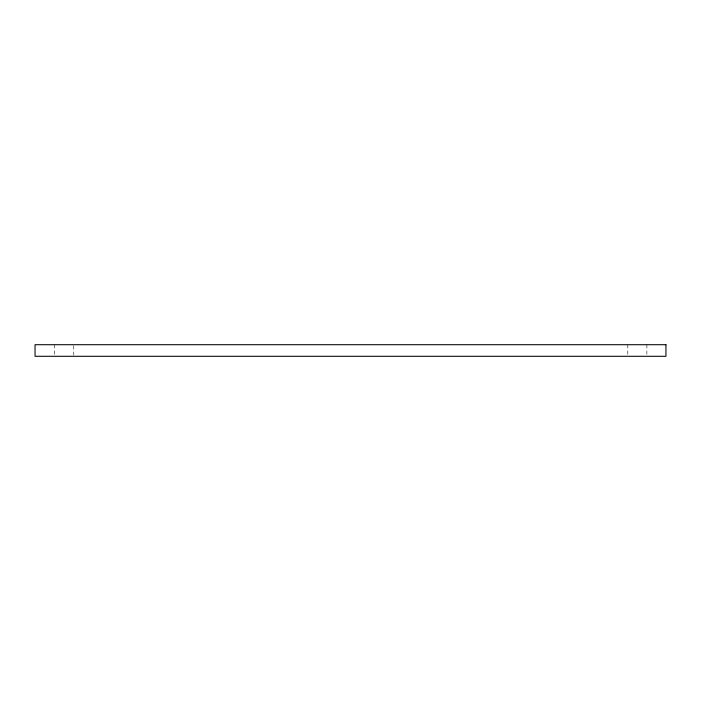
<?xml version="1.0" encoding="UTF-8"?>
<svg xmlns="http://www.w3.org/2000/svg" width="701" height="701" viewBox="0 0 701 701"><rect width="100%" height="100%" fill="white"/><g stroke="black" fill="none" stroke-linecap="round" stroke-linejoin="round"><path stroke-width="0.53" stroke-dasharray="3.5 2.63" d="M646.883 344.708L646.883 355.232M627.781 344.708L627.781 355.232M73.771 345.768L73.771 355.232M54.678 344.708L54.678 355.232"/><path stroke-width="1.05" d="M665.95 344.708L35.05 344.708L35.05 356.292L665.95 356.292L665.95 344.708"/></g></svg>
